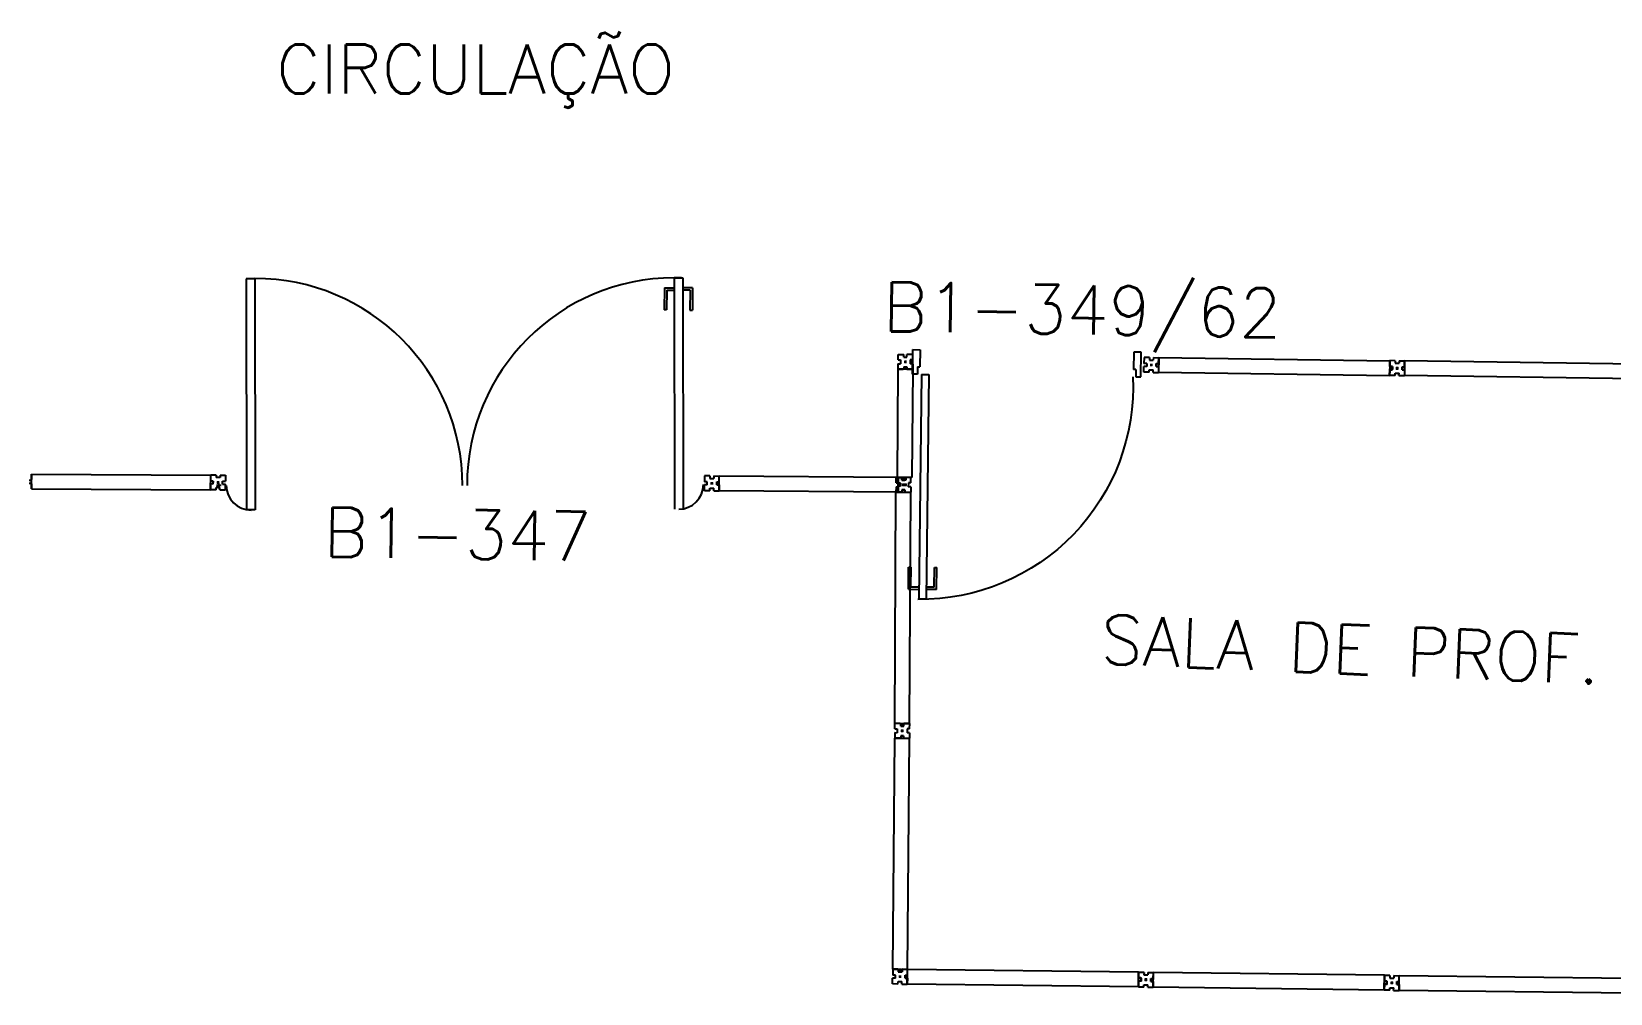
# Model space of a CAD drawing. Header units: millimetres. Extents: x 2958 to 3256, y 1036 to 1150.
# Drawn here: x 3112.45 to 3118.87, y 1129.36 to 1133.27 of the extents above; entities that cross this region are included whole.
import ezdxf

# ---------------------------------------------------------------- set-up
doc = ezdxf.new("R2010")
doc.units = ezdxf.units.MM
for name, color, linetype in [('DIV', 2, 'Continuous'), ('TEXTO', 2, 'Continuous'), ('TEXTO-ENDEREÇO', 2, 'Continuous')]:
    doc.layers.add(name, color=color, linetype=linetype)
doc.styles.add('UNB-100', font='simplex.shx', dxfattribs={"height": 0.2})
doc.styles.add('UNB-100-1', font='simplex.shx', dxfattribs={"height": 0.2})

# ---------------------------------------------------------------- blocks, each defined once
blk = doc.blocks.new('DIVMT-SLC')
for p, q in [((-0.03, 0.03), (-0.03, 0.006)), ((-0.008, 0.03), (-0.03, 0.03)), ((-0.0185, 0.006), (-0.03, 0.006)), ((-0.0185, -0.006), (-0.0185, 0.006)), ((-0.008, 0.03), (-0.008, 0.02)), ((-0.008, 0.02), (0.008, 0.02)), ((-0.0051, 0), (0.0051, 0)), ((0.0051, 0), (-0.0051, 0)), ((-0.0051, 0), (0.0051, 0)), ((0, -0.0051), (0, 0.0051)), ((0, 0.0051), (0, -0.0051)), ((0.008, 0.03), (0.008, 0.02)), ((0.008, 0.03), (0.03, 0.03)), ((0.0205, 0.006), (0.03, 0.006)), ((0.0205, -0.006), (0.0205, 0.006)), ((0.0205, 0.006), (0.0205, -0.006)), ((0.0205, 0.006), (0.03, 0.006)), ((0.97, 0.03), (0.03, 0.03)), ((0.03, 0.006), (0.03, 0.03)), ((0.03, -0.03), (0.03, 0.03)), ((0.03, -0.005), (0.03, 0.005)), ((0.97, -0.03), (0.97, 0.03)), ((0.97, 0.03), (0.97, 0.009)), ((0.97, 0.009), (0.97, 0.027)), ((0.9795, 0.006), (0.97, 0.006)), ((0.97, -0.005), (0.97, 0.005)), ((0.9795, 0.006), (0.9795, -0.006)), ((1.0051, 0), (0.9949, 0)), ((1, 0.0051), (1, -0.0051)), ((-0.0185, -0.006), (-0.03, -0.006)), ((-0.03, -0.03), (-0.03, -0.006)), ((-0.008, -0.03), (-0.03, -0.03)), ((-0.008, -0.03), (-0.008, -0.02)), ((-0.008, -0.02), (0.008, -0.02)), ((0.008, -0.03), (0.008, -0.02)), ((0.008, -0.03), (0.03, -0.03)), ((0.0205, -0.006), (0.03, -0.006)), ((0.0205, -0.006), (0.03, -0.006)), ((0.03, -0.006), (0.03, -0.03)), ((0.97, -0.03), (0.03, -0.03)), ((0.9795, -0.006), (0.97, -0.006)), ((0.97, -0.009), (0.97, -0.027))]:
    blk.add_line(p, q)
blk = doc.blocks.new('PDV2E-SLC')
at = {"layer": 'DIV'}
for p, q in [((0.0654, 0.0505), (0.0654, 0.9647)), ((0.0954, 0.9647), (0.0654, 0.9647)), ((0.0954, 0.0505), (0.0954, 0.9647)), ((0.0494, 0.05), (0.0293, 0.05)), ((0.0293, 0.05), (0.0293, 0.0347)), ((0.0293, 0.035), (0.0293, -0.035)), ((0.0494, 0.0199), (0.0494, 0.05)), ((0.0494, 0.0199), (0.0593, 0.0199)), ((0.0593, -0.05), (0.0593, 0.0199)), ((0.0654, 0.0505), (0.0954, 0.0505)), ((0.9279, -0.05), (0.9279, 0.0199)), ((0.9378, 0.0199), (0.9279, 0.0199)), ((0.9378, 0.05), (0.9579, 0.05)), ((0.9378, 0.0199), (0.9378, 0.05)), ((0.9579, 0.05), (0.9579, 0.0347)), ((0.9579, 0.035), (0.9579, -0.035)), ((0.0293, -0.035), (0.0293, -0.05)), ((0.0293, -0.05), (0.0593, -0.05)), ((0.9579, -0.05), (0.9279, -0.05)), ((0.9579, -0.035), (0.9579, -0.05))]:
    blk.add_line(p, q, dxfattribs=at)
at = {"layer": 'DIV', "color": 1}
for p, q in [((0.0229, 0.9247), (0.0629, 0.9247)), ((0.0229, 0.9247), (0.0229, 0.8347)), ((0.0329, 0.9147), (0.0629, 0.9147)), ((0.0329, 0.9147), (0.0329, 0.8347)), ((0.1375, 0.9247), (0.0975, 0.9247)), ((0.1275, 0.9147), (0.0975, 0.9147)), ((0.1275, 0.9147), (0.1275, 0.8347)), ((0.1375, 0.9247), (0.1375, 0.8347)), ((0.0329, 0.8347), (0.023, 0.8347)), ((0.1275, 0.8347), (0.1374, 0.8347))]:
    blk.add_line(p, q, dxfattribs=at)
blk.add_arc((0.0622, 0.1001), 0.8651, 356.67855, 90, dxfattribs=at)
blk = doc.blocks.new('MDIVMT-SLC')
for p, q in [((-0.03, 0.03), (-0.03, 0.006)), ((-0.008, 0.03), (-0.03, 0.03)), ((-0.0185, 0.006), (-0.03, 0.006)), ((-0.0185, -0.006), (-0.0185, 0.006)), ((-0.008, 0.03), (-0.008, 0.02)), ((-0.008, 0.02), (0.008, 0.02)), ((-0.0051, 0), (0.0051, 0)), ((-0.0051, 0), (0.0051, 0)), ((0, -0.0051), (0, 0.0051)), ((0, -0.0051), (0, 0.0051)), ((0.008, 0.03), (0.008, 0.02)), ((0.008, 0.03), (0.03, 0.03)), ((0.0205, 0.006), (0.03, 0.006)), ((0.0205, -0.006), (0.0205, 0.006)), ((0.0205, 0.006), (0.03, 0.006)), ((0.0205, -0.006), (0.0205, 0.006)), ((0.03, 0.03), (0.03, -0.03)), ((0.03, 0.03), (0.47, 0.03)), ((0.03, 0.006), (0.03, 0.03)), ((0.03, 0.009), (0.03, 0.027)), ((0.03, 0.005), (0.03, -0.005)), ((0.47, 0.03), (0.47, -0.03)), ((0.4795, 0.006), (0.47, 0.006)), ((0.47, 0.005), (0.47, -0.005)), ((0.4795, -0.006), (0.4795, 0.006)), ((0.4949, 0), (0.5051, 0)), ((0.5051, 0), (0.4949, 0)), ((0.5, -0.0051), (0.5, 0.0051)), ((-0.0185, -0.006), (-0.03, -0.006)), ((-0.03, -0.03), (-0.03, -0.006)), ((-0.008, -0.03), (-0.03, -0.03)), ((-0.008, -0.03), (-0.008, -0.02)), ((-0.008, -0.02), (0.008, -0.02)), ((0.008, -0.03), (0.008, -0.02)), ((0.008, -0.03), (0.03, -0.03)), ((0.0205, -0.006), (0.03, -0.006)), ((0.0205, -0.006), (0.03, -0.006)), ((0.03, -0.006), (0.03, -0.03)), ((0.03, -0.03), (0.03, -0.009)), ((0.03, -0.009), (0.03, -0.027)), ((0.03, -0.03), (0.47, -0.03)), ((0.4795, -0.006), (0.47, -0.006))]:
    blk.add_line(p, q)
blk = doc.blocks.new('PDVDP-SLC')
for p, q in [((0.1125, 0.84), (0.1125, -0.1)), ((0.1475, 0.84), (0.1125, 0.84)), ((0.1475, 0.84), (0.1475, -0.1)), ((1.8533, 0.84), (1.8883, 0.84)), ((1.8533, 0.84), (1.8533, -0.1)), ((1.8883, 0.84), (1.8883, -0.1)), ((0.0089, 0), (-0.0089, 0)), ((0, -0.0125), (0, 0.0101)), ((0.1475, -0.1), (0.1125, -0.1))]:
    blk.add_line(p, q)
for centre, radius, start, end in [((0.1481, -0.0025), 0.8432, 0, 90), ((1.8527, -0.0025), 0.8432, 90, 180), ((0.1308, 0), 0.1008, 180, 270), ((1.8699, 0), 0.1008, 270, 0)]:
    blk.add_arc(centre, radius, start, end)

msp = doc.modelspace()

# ---------------------------------------------------------------- linework, layer by layer
at = {"layer": 'DIV'}
for p, q in [((3115.0941, 1132.2691), (3115.0641, 1132.2694)), ((3115.0243, 1132.2297), (3115.0235, 1132.1397)), ((3115.0243, 1132.2297), (3115.0643, 1132.2294)), ((3115.0342, 1132.2197), (3115.0335, 1132.1397)), ((3115.0342, 1132.2197), (3115.0642, 1132.2194)), ((3115.1293, 1132.2189), (3115.0992, 1132.2191)), ((3115.1393, 1132.2288), (3115.0993, 1132.2291)), ((3115.1293, 1132.2189), (3115.1286, 1132.1389)), ((3115.1393, 1132.2288), (3115.1386, 1132.1388)), ((3115.0335, 1132.1397), (3115.0237, 1132.1397)), ((3115.1286, 1132.1389), (3115.1385, 1132.1388)), ((3116.0044, 1131.9332), (3116.0043, 1131.923)), ((3116.0249, 1131.9339), (3116.0248, 1131.9219)), ((3116.0249, 1131.9339), (3116.0344, 1131.9338)), ((3116.034, 1131.8978), (3116.0347, 1131.9578)), ((3116.0343, 1131.9228), (3116.0344, 1131.9328)), ((3115.9992, 1131.9282), (3116.0094, 1131.928)), ((3116.0094, 1131.928), (3115.9992, 1131.9282)), ((3116.0248, 1131.9219), (3116.0343, 1131.9218)), ((3112.4416, 1131.4353), (3112.4511, 1131.4352)), ((3112.4417, 1131.4473), (3112.4512, 1131.4472)), ((3112.451, 1131.4112), (3112.4513, 1131.4712)), ((3112.4511, 1131.4322), (3112.451, 1131.4142)), ((3112.4511, 1131.4362), (3112.4512, 1131.4462)), ((3112.4513, 1131.4712), (3112.4512, 1131.4502)), ((3112.4512, 1131.4502), (3112.4513, 1131.4682)), ((3112.4513, 1131.4712), (3113.1794, 1131.4675)), ((3113.1791, 1131.4075), (3113.1794, 1131.4675)), ((3113.1792, 1131.4315), (3113.1791, 1131.4075)), ((3113.1792, 1131.4325), (3113.1793, 1131.4425)), ((3113.1887, 1131.4314), (3113.1792, 1131.4315)), ((3113.1887, 1131.4314), (3113.1792, 1131.4315)), ((3113.1793, 1131.4435), (3113.1794, 1131.4675)), ((3113.1888, 1131.4434), (3113.1793, 1131.4435)), ((3113.1888, 1131.4434), (3113.1793, 1131.4435)), ((3113.2014, 1131.4673), (3113.1794, 1131.4675)), ((3113.1888, 1131.4434), (3113.1887, 1131.4314)), ((3113.1887, 1131.4314), (3113.1888, 1131.4434)), ((3113.2171, 1131.4172), (3113.2011, 1131.4173)), ((3113.2011, 1131.4073), (3113.2011, 1131.4173)), ((3113.2014, 1131.4673), (3113.2014, 1131.4573)), ((3113.2174, 1131.4572), (3113.2014, 1131.4573)), ((3113.2144, 1131.4373), (3113.2042, 1131.4373)), ((3113.2042, 1131.4373), (3113.2144, 1131.4373)), ((3113.2144, 1131.4373), (3113.2042, 1131.4373)), ((3113.2093, 1131.4424), (3113.2092, 1131.4322)), ((3113.2092, 1131.4322), (3113.2093, 1131.4424)), ((3113.2171, 1131.4072), (3113.2171, 1131.4172)), ((3113.2174, 1131.4672), (3113.2394, 1131.4671)), ((3113.2174, 1131.4672), (3113.2174, 1131.4572)), ((3113.2277, 1131.4312), (3113.2278, 1131.4432)), ((3113.2277, 1131.4312), (3113.2392, 1131.4311)), ((3113.2278, 1131.4432), (3113.2393, 1131.4431)), ((3113.2391, 1131.4071), (3113.2392, 1131.4311)), ((3113.2394, 1131.4671), (3113.2393, 1131.4431)), ((3115.1871, 1131.4043), (3115.1873, 1131.4283)), ((3115.1988, 1131.4282), (3115.1873, 1131.4283)), ((3115.1876, 1131.4643), (3115.1874, 1131.4403)), ((3115.1989, 1131.4402), (3115.1874, 1131.4403)), ((3115.2096, 1131.4641), (3115.1876, 1131.4643)), ((3115.1988, 1131.4282), (3115.1989, 1131.4402)), ((3115.2096, 1131.4641), (3115.2095, 1131.4541)), ((3115.2095, 1131.4541), (3115.2255, 1131.454)), ((3115.2123, 1131.4341), (3115.2225, 1131.434)), ((3115.2225, 1131.434), (3115.2123, 1131.4341)), ((3115.2123, 1131.4341), (3115.2225, 1131.434)), ((3115.2173, 1131.4289), (3115.2174, 1131.4391)), ((3115.2174, 1131.4391), (3115.2173, 1131.4289)), ((3115.2256, 1131.464), (3115.2255, 1131.454)), ((3115.2256, 1131.464), (3115.2476, 1131.4638)), ((3115.2378, 1131.4279), (3115.2379, 1131.4399)), ((3115.2379, 1131.4399), (3115.2378, 1131.4279)), ((3115.2378, 1131.4279), (3115.2473, 1131.4278)), ((3115.2378, 1131.4279), (3115.2473, 1131.4278)), ((3115.2379, 1131.4399), (3115.2474, 1131.4398)), ((3115.2379, 1131.4399), (3115.2474, 1131.4398)), ((3115.2471, 1131.4038), (3115.2476, 1131.4638)), ((3115.2473, 1131.4278), (3115.2471, 1131.4038)), ((3115.2473, 1131.4288), (3115.2474, 1131.4388)), ((3115.2474, 1131.4398), (3115.2476, 1131.4638)), ((3115.9757, 1131.4583), (3115.2476, 1131.4638)), ((3115.9752, 1131.3983), (3115.9757, 1131.4583)), ((3115.9754, 1131.4193), (3115.9753, 1131.4013)), ((3115.9754, 1131.4233), (3115.9755, 1131.4333)), ((3115.9849, 1131.4222), (3115.9754, 1131.4223)), ((3115.9757, 1131.4583), (3115.9755, 1131.4373)), ((3115.9755, 1131.4373), (3115.9756, 1131.4553)), ((3115.985, 1131.4342), (3115.9755, 1131.4343)), ((3115.985, 1131.4342), (3115.9849, 1131.4222)), ((3116.0106, 1131.4281), (3116.0004, 1131.4281)), ((3116.0055, 1131.4332), (3116.0054, 1131.423)), ((3112.451, 1131.4112), (3113.1791, 1131.4075)), ((3113.2011, 1131.4073), (3113.1791, 1131.4075)), ((3113.2171, 1131.4072), (3113.2391, 1131.4071)), ((3115.2091, 1131.4041), (3115.1871, 1131.4043)), ((3115.2091, 1131.4041), (3115.2092, 1131.4141)), ((3115.2092, 1131.4141), (3115.2252, 1131.414)), ((3115.2251, 1131.404), (3115.2252, 1131.414)), ((3115.2251, 1131.404), (3115.2471, 1131.4038)), ((3115.9752, 1131.3983), (3115.2471, 1131.4038))]:
    msp.add_line(p, q, dxfattribs=at)

# ---------------------------------------------------------------- block references
for name, p, rotation in [('PDVDP-SLC', (3113.2125, 1131.4259), 0.1079887442010903), ('MDIVMT-SLC', (3116.0045, 1131.9281), 269.5898970141404), ('DIVMT-SLC', (3115.9965, 1131.4281), 269.7226444215374), ('DIVMT-SLC', (3115.9917, 1130.4281), 269.4941667252365), ('DIVMT-SLC', (3115.9828, 1129.4282), 359.343476443629), ('DIVMT-SLC', (3116.9827, 1129.4154), 359.3120509878013), ('DIVMT-SLC', (3117.9826, 1129.4026), 359.2825813720499)]:
    msp.add_blockref(name, p, dxfattribs=dict(at, rotation=rotation))
at = {"layer": 'DIV', "xscale": -1}
for name, p, rotation in [('PDV2E-SLC', (3116.0046, 1131.9282), 179.3351124841402), ('DIVMT-SLC', (3117.0045, 1131.9154), 179.1321501058426), ('DIVMT-SLC', (3118.0044, 1131.9025), 179.1702060167558)]:
    msp.add_blockref(name, p, dxfattribs=dict(at, rotation=rotation))

# ---------------------------------------------------------------- texts
at = {"layer": 'TEXTO', "style": 'UNB-100'}
msp.add_text('CIRCULAÇÃO', height=0.2, dxfattribs=at).set_placement((3113.4463, 1133.0186))
msp.add_text('SALA DE PROF.', height=0.2, rotation=357.65207, dxfattribs=at).set_placement((3116.7956, 1130.7007))
at = {"layer": 'TEXTO-ENDEREÇO', "style": 'UNB-100-1'}
for s, p in [('B1-349/62', (3115.9125, 1132.0527)), ('B1-347', (3113.6378, 1131.1359))]:
    msp.add_text(s, height=0.2, rotation=359.07102, dxfattribs=at).set_placement(p)

doc.saveas('drawing.dxf')
